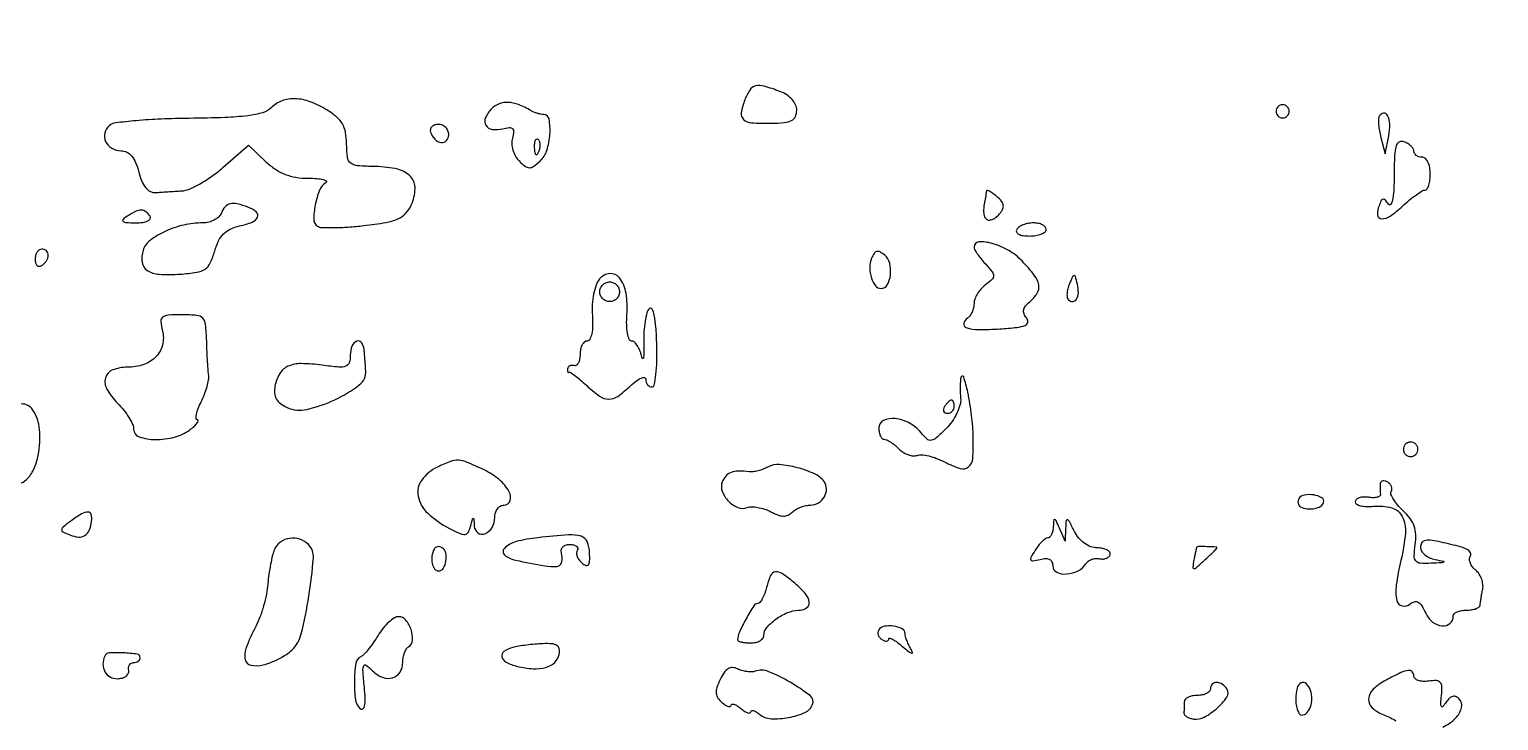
# Model space of a CAD drawing. Extents: x 0 to 5034, y 0 to 2560.
# Drawn here: x 3135.1 to 3358.9, y 132.2 to 237.5 of the extents above; entities that cross this region are included whole.
import ezdxf

# ---------------------------------------------------------------- set-up
doc = ezdxf.new("R2010")
doc.units = 0

msp = doc.modelspace()

# ---------------------------------------------------------------- linework, layer by layer
for points in [[(3281.43984, 268.629123, -0.000024), (3213.057955, 269.247686, -0.136967)], [(3107.5, 255.039431, 0.001389), (3134.596077, 254.653211, 0.000418), (3175.803125, 254.214768, 0.000419), (3222.029263, 253.800313, 0.000455), (3267, 253.475727, -0.000369), (3308.268845, 253.184947, -0.00061), (3343.128064, 252.871078, -0.000029), (3374.58002, 252.547698, -0.135154)], [(3375.823093, 252.19244, 0.000036), (3404.208547, 251.974827, 0.000678)], [(3350.385713, 131.178586, 0.093617), (3352.347326, 132.522627, 0.133584), (3353.258543, 134.122228, 0.263025), (3352.891039, 135.491641, 0.100991), (3352.40473, 135.819304, 0.161192), (3351.909435, 135.855013, 0.128843), (3351.410304, 135.57978, 0.054696), (3350.913609, 134.991641, -0.02619), (3350.407988, 134.318725, -0.493098), (3350.179835, 134.328355, -0.175232), (3350.076438, 134.708676, -0.008968), (3350.20525, 136, 0.03217), (3350.275583, 137.324783, 0.181504), (3350.023687, 137.973504, 0.205392), (3349.429635, 138.250397, 0.042321), (3348.25, 138.187142, -0.044738), (3347.388427, 138.14511, -0.070386), (3346.660937, 138.2784, -0.098531), (3346.173879, 138.556095, -0.217378), (3346, 138.937142, 0.180293), (3345.751752, 139.603219, 0.25455), (3345.170829, 139.821068, 0.076133), (3344.017318, 139.474694, 0.010279), (3341.75, 138.339355, 0.067326), (3339.806741, 136.954258, 0.190176), (3339.107565, 135.473875, 0.22832), (3339.658683, 134.108223, 0.094016), (3341.402861, 133.036932, -0.021984), (3342.362275, 132.623037, -0.023613), (3343.258369, 132.135288, -0.02402)]]:
    msp.add_lwpolyline(points, format="xyb")
for points in [[(3244.085189, 226.75, 0.047859), (3243.549878, 224.782906, 0.256448), (3243.899412, 223.769141, 0.168929), (3245.099347, 223.258989, 0.020278), (3248.020107, 223.180841, 0.018354), (3250.10482, 223.286217, 0.092957), (3251.221015, 223.598248, 0.173168), (3251.793143, 224.188407, 0.107145), (3252, 225.142635, 0.108096), (3251.817527, 225.976809, 0.074275), (3251.285842, 226.790127, 0.065778), (3250.464807, 227.498924, 0.054422), (3249.4349, 228.024751, 0.020891), (3247.023906, 228.827867, 0.129134), (3245.72927, 228.85755, 0.19021), (3244.849485, 228.242846, 0.055976)], [(3171.942954, 225.514383, -0.130648), (3170.685708, 224.785195, -0.034721), (3168.392498, 224.329078, -0.022878), (3164.914189, 224.046106, -0.006467), (3159.478668, 223.92383, 0.008224), (3155.186143, 223.812175, 0.011669), (3151.375257, 223.561092, 0.007854), (3148.226549, 223.229779, 0.143327), (3147.309441, 222.836334, 0.161552), (3146.602528, 221.710007, 0.169651), (3146.727663, 220.409842, 0.154156), (3147.662369, 219.381957, 0.132501), (3149.078397, 219, -0.118032), (3149.952327, 218.790782, -0.101957), (3150.691586, 218.201282, -0.07526), (3151.299582, 217.196545, -0.035114), (3151.784976, 215.75, 0.034264), (3152.255005, 214.341323, 0.072563), (3152.840751, 213.353933, 0.102106), (3153.531354, 212.787435, 0.140277), (3154.313568, 212.625, -0.002049), (3155.124247, 212.681749, -0.000919), (3156.190044, 212.75, -0.00091), (3157.31672, 212.818012, -0.001238), (3158.33339, 212.875, 0.089374), (3159.492019, 213.148477, 0.026331), (3161.131851, 213.966487, 0.025523), (3162.912567, 215.098849, 0.024924), (3164.58339, 216.415167), (3168.5, 219.830334), (3171.159096, 217.315167, 0.041865), (3172.587303, 216.174553, 0.053959), (3174.0739, 215.396047, 0.053511), (3175.702741, 214.949314, 0.040212), (3177.55631, 214.8, -0.016221), (3178.926918, 214.755523, -0.041935), (3179.904591, 214.609063, -0.124328), (3180.319198, 214.393262, -0.493837), (3180.301186, 214.15, 0.152713), (3179.328075, 212.966699, 0.047347), (3178.660246, 210.733043, 0.046447), (3178.430684, 208.513822, 0.262671), (3178.983528, 207.510181, 0.130182), (3179.666932, 207.302766, 0.011672), (3181.474456, 207.280323, 0.01457), (3183.664199, 207.368103, 0.010864), (3186.071853, 207.587639, 0.012941), (3189.408597, 208.052889, 0.061344), (3191.255692, 208.597967, 0.103785), (3192.41788, 209.421224, 0.080201), (3193.280554, 210.716403, 0.096508), (3193.872943, 213.189482, 0.199184), (3193.202112, 215.024169, 0.151721), (3191.222865, 216.172945, 0.051631), (3187.885343, 216.580715, -0.01339), (3185.10457, 216.706441, -0.148452), (3184.077945, 217.100753, -0.198749), (3183.593485, 217.952902, -0.02724), (3183.44726, 220.035558, 0.041821), (3183.272525, 221.790821, 0.08608), (3182.794752, 223.08142, 0.084974), (3181.905513, 224.14614, 0.039934), (3180.44726, 225.199578, 0.045787), (3177.883589, 226.451484, 0.081619), (3175.588627, 226.916401, 0.100526), (3173.602798, 226.589041, 0.105802)], [(3205.519748, 225.376891, 0.093211), (3204.600457, 224.031759, 0.234847), (3204.655516, 222.878522, 0.238714), (3205.603728, 222.239378, 0.095342), (3207.211772, 222.345129, -0.035997), (3208.213792, 222.531418, -0.224022), (3208.695091, 222.367145, -0.230273), (3208.866413, 221.895553, -0.037914), (3208.687933, 220.914656, 0.080469), (3208.605909, 220.055535, 0.054986), (3208.777209, 219.088194, 0.054197), (3209.160483, 218.164762, 0.071043), (3209.707874, 217.434983, 0.032055), (3210.626749, 216.626936, 0.164016), (3211.260257, 216.408466, 0.157843), (3211.910661, 216.614054, 0.029085), (3212.903618, 217.412776, 0.133922), (3213.931931, 219.020721, 0.057856), (3214.408776, 221.539127, 0.064928), (3214.277986, 223.78661, 0.355487), (3213.412639, 224.515313, -0.047341), (3212.991336, 224.562436, -0.024001), (3212.474338, 224.696648, -0.023604), (3211.949641, 224.887692, -0.032404), (3211.5, 225.111121, 0.038349), (3209.599407, 226.027557, 0.08224), (3208.011646, 226.363524, 0.10653), (3206.672371, 226.136595, 0.101671)], [(3325, 225, 0.099038), (3325.076342, 224.618362, 0.097945), (3325.29375, 224.29375, 0.097945), (3325.618362, 224.076342, 0.099038), (3326, 224, 0.099038), (3326.381638, 224.076342, 0.097945), (3326.70625, 224.29375, 0.097945), (3326.923658, 224.618362, 0.099038), (3327, 225, 0.099038), (3326.923658, 225.381638, 0.097945), (3326.70625, 225.70625, 0.097945), (3326.381638, 225.923658, 0.099038), (3326, 226, 0.099038), (3325.618362, 225.923658, 0.097945), (3325.29375, 225.70625, 0.097945), (3325.076342, 225.381638, 0.099038)], [(3340.726624, 224.266312, 0.118028), (3340.607646, 223.815257, 0.024565), (3340.629243, 222.990729, 0.024518), (3340.751401, 222.013306, 0.021005), (3340.97307, 221), (3341.631089, 218.5), (3342.181435, 221.273867, 0.056098), (3342.328109, 223.020444, 0.106454), (3341.993624, 224.384863, 0.322213), (3341.379659, 224.71619, 0.241902)], [(3196.229167, 221.8125, 0.113253), (3196.877068, 220.749304, 0.165501), (3197.846361, 220.257027, 0.244413), (3198.653027, 220.540134, 0.190724), (3199, 221.416667, 0.099038), (3198.879125, 222.020927, 0.097945), (3198.534896, 222.534896, 0.097945), (3198.020927, 222.879125, 0.099038), (3197.416667, 223, 0.077096), (3196.841384, 222.910766, 0.119977), (3196.414714, 222.651172, 0.144529), (3196.204183, 222.264262, 0.134046)], [(3212.683114, 218.8125, -0.054073), (3212.461564, 218.395823, -0.470617), (3212.279315, 218.37858, -0.168741), (3212.137993, 218.670344, -0.018894), (3212.078947, 219.416667, -0.028489), (3212.089945, 220.112848, -0.077125), (3212.200665, 220.592839, -0.208169), (3212.385309, 220.77538, -0.296942), (3212.604167, 220.729167, -0.126455), (3212.797407, 220.402231, -0.060344), (3212.876576, 219.916927, -0.05415), (3212.839148, 219.359369, -0.051402)], [(3342.984687, 215.218615, -0.01107), (3342.927408, 212.911033, -0.036742), (3342.745153, 211.404711, -0.126835), (3342.461285, 210.811283, -0.507373), (3342.123851, 210.833846, 0.032626), (3341.656348, 211.474765, 0.262141), (3341.327558, 211.599506, 0.239924), (3341.029144, 211.385981, 0.028099), (3340.682837, 210.615871, 0.106837), (3340.464954, 209.207986, 0.391927), (3341.059372, 208.638002, 0.157252), (3342.395921, 209.043532, 0.035298), (3344.274283, 210.55351, -0.013875), (3345.342693, 211.490431, -0.018224), (3346.370806, 212.281344, -0.015881), (3347.257749, 212.872028, -0.139843), (3347.706356, 213, 0.262318), (3348.011659, 213.17201, 0.059381), (3348.266867, 213.734375, 0.046803), (3348.442311, 214.542212, 0.030088), (3348.5, 215.5, 0.048028), (3348.407883, 216.456773, 0.068025), (3348.132812, 217.265625, 0.088204), (3347.727353, 217.810654, 0.191087), (3347.25, 218, -0.069729), (3346.77226, 218.06695, -0.085675), (3346.367188, 218.262322, -0.100077), (3346.096356, 218.552472, -0.138752), (3346, 218.893011, 0.13875), (3345.891374, 219.276919, 0.061199), (3345.559375, 219.692784, 0.053891), (3345.073796, 220.075237, 0.048303), (3344.5, 220.361626, 0.220247), (3343.767524, 220.312356, 0.198427), (3343.287814, 219.717065, 0.062053), (3343.04733, 218.250952, 0.008989)], [(3280.923489, 212.872445, 0.009389), (3280.550245, 210.865026, 0.044292), (3280.460752, 209.697932, 0.088127), (3280.598839, 208.971289, 0.164877), (3280.97576, 208.514981, 0.167606), (3281.364575, 208.427443, 0.077973), (3281.86974, 208.565244, 0.06403), (3282.409336, 208.895942, 0.050133), (3282.899024, 209.378332, 0.06121), (3283.360527, 210.097617, 0.149907), (3283.453866, 210.712748, 0.136429), (3283.187331, 211.312502, 0.047209), (3282.512331, 211.989766, 0.016104), (3281.926576, 212.444861, 0.030315), (3281.421772, 212.766791, 0.037664), (3281.045648, 212.94011, 0.460042)], [(3164.361626, 209.5, -0.113544), (3163.975295, 208.926145, -0.065897), (3163.295993, 208.440625, -0.060565), (3162.443089, 208.111815, -0.061823), (3161.542234, 208, 0.056766), (3158.643322, 207.669819, 0.051077), (3155.782093, 206.693341, 0.055182), (3153.502642, 205.323245, 0.154208), (3152.441523, 203.815756, 0.112178), (3152.287186, 201.980733, 0.218235), (3153.06318, 200.768061, 0.128845), (3154.908658, 200.165609, 0.032834), (3158.082059, 200.185864, 0.019999), (3160.609104, 200.470136, 0.109518), (3161.882123, 200.964159, 0.138143), (3162.677485, 201.893448, 0.038919), (3163.347988, 203.699112, -0.042111), (3163.936808, 205.254354, -0.083462), (3164.693007, 206.330259, -0.089524), (3165.720537, 207.053094, -0.054623), (3167.130066, 207.528567, 0.038052), (3169.077816, 208.11462, 0.197472), (3169.876685, 208.87127, 0.340953), (3169.687844, 209.661475, 0.078316), (3168.418213, 210.393011, 0.032468), (3166.79102, 210.899026, 0.113803), (3165.700268, 210.909878, 0.161468), (3164.93321, 210.453354, 0.087059)], [(3150, 209, 0.046037), (3149.383675, 208.515969, 0.464355), (3149.399832, 208.229858, 0.149908), (3149.883843, 208.054644, 0.01107), (3151.309017, 208.015313, 0.031127), (3152.383981, 208.076417, 0.075986), (3153.146166, 208.28793, 0.157247), (3153.505627, 208.612423, 0.27625), (3153.5, 209, 0.088664), (3152.881504, 209.690509, 0.167411), (3152.182719, 209.931224, 0.113655), (3151.285896, 209.724699, 0.030273)], [(3285.5, 207, 0.253782), (3285.478234, 206.615199, 0.1651), (3285.794783, 206.287316, 0.083483), (3286.479336, 206.068671, 0.035659), (3287.440983, 206, 0.037227), (3288.420991, 206.073066, 0.055981), (3289.248289, 206.29375, 0.073461), (3289.813779, 206.616918, 0.230178), (3290, 207, 0.186414), (3289.852535, 207.381787, 0.089706), (3289.429836, 207.70625, 0.069539), (3288.801778, 207.926216, 0.049547), (3288.059017, 208, 0.046881), (3287.270704, 207.925923, 0.046318), (3286.50665, 207.70625, 0.050262), (3285.876024, 207.383556, 0.111412)], [(3136, 202.440983, 0.066118), (3136.073267, 201.889346, 0.138808), (3136.29375, 201.521475, 0.191142), (3136.620352, 201.392057, 0.139169), (3137, 201.5, 0.06081), (3137.382515, 201.806203, 0.051032), (3137.70625, 202.2129, 0.053229), (3137.926698, 202.653442, 0.089642), (3138, 203.059017, 0.105429), (3137.923444, 203.418051, 0.099231), (3137.70625, 203.723586, 0.096318), (3137.381732, 203.928382, 0.092995), (3137, 204, 0.153634), (3136.618621, 203.879982, 0.097988), (3136.29375, 203.542039, 0.080552), (3136.074545, 203.037096, 0.062283)], [(3263.404844, 202.612624, 0.090488), (3263.129737, 201.150035, 0.077517), (3263.363097, 199.598476, 0.092193), (3263.990882, 198.415457, 0.228626), (3264.851984, 198, 0.274199), (3265.784464, 198.552943, 0.098085), (3266.26696, 200.086782, 0.085572), (3266.157217, 201.868828, 0.162878), (3265.408599, 203.075856, 0.043888), (3264.689843, 203.572881, 0.188298), (3264.184126, 203.646752, 0.197918), (3263.778146, 203.358158, 0.048946)], [(3279, 204.328741, 0.12964), (3279.097386, 203.959453, 0.018739), (3279.510163, 203.29094, 0.020195), (3280.071725, 202.522381, 0.016042), (3280.736725, 201.738422, -0.016816), (3281.7596, 200.52878, -0.168649), (3281.973449, 199.912805, -0.210016), (3281.733827, 199.367482, -0.027856), (3280.736725, 198.549439, 0.052776), (3280.072285, 197.946602, 0.045364), (3279.510163, 197.188213, 0.047639), (3279.125806, 196.396532, 0.08943), (3279, 195.698774, -0.057689), (3278.92461, 195.047528, -0.050224), (3278.701458, 194.397868, -0.052902), (3278.372908, 193.84593, -0.093921), (3277.983688, 193.489919, 0.211137), (3277.439017, 192.695583, 0.37534), (3277.815173, 192.058332, 0.078693), (3279.710056, 191.747955, 0.018298), (3282.944346, 191.849218, 0.010023), (3285.543973, 192.078413, 0.067384), (3286.798364, 192.388773, 0.25508), (3287.184027, 192.852101, 0.22556), (3287.02777, 193.466539, -0.075053), (3286.630767, 194.124507, -0.14433), (3286.565926, 194.731654, -0.125297), (3286.842694, 195.335798, -0.04984), (3287.487669, 195.989766, 0.081655), (3288.619946, 197.293518, 0.186951), (3288.852392, 198.552744, 0.119437), (3288.181517, 200.03569, 0.025353), (3286.312909, 202.195281, 0.070992), (3284.280275, 203.789391, 0.059937), (3281.76456, 204.863686, 0.084068), (3279.733054, 205.100648, 0.399173)], [(3221.958952, 199.45054, 0.088262), (3221.438253, 198.534029, 0.036786), (3221.061622, 197.157373, 0.034094), (3220.859045, 195.549744, 0.032328), (3220.871324, 193.900352, -0.023195), (3220.911601, 192.333176, -0.045118), (3220.773259, 191.090419, -0.063199), (3220.491067, 190.259153, -0.286824), (3220.076469, 190, 0.179656), (3219.665617, 189.847452, 0.091754), (3219.316213, 189.4125, 0.071756), (3219.079576, 188.765233, 0.051855), (3219, 188, -0.04364), (3218.934584, 187.251937, -0.075282), (3218.735625, 186.660937, -0.114046), (3218.442282, 186.314164, -0.232169), (3218.1, 186.25, 0.080654), (3217.748692, 186.288796, 0.103536), (3217.435, 186.20625, 0.117405), (3217.20824, 186.016263, 0.127463), (3217.1, 185.75, 0.029569), (3217.079996, 185.478068, 0.087284), (3217.109707, 185.29375, 0.247688), (3217.180616, 185.227526, 0.257003), (3217.27347, 185.25, -0.346866), (3217.473085, 185.264564, -0.011164), (3218.176041, 184.765625, -0.017118), (3219.016444, 184.09458, -0.010495), (3219.962031, 183.25, 0.031488), (3221.977651, 181.596343, 0.154425), (3223.359655, 181.141909, 0.158834), (3224.729398, 181.5713, 0.033856), (3226.685549, 183.174314, -0.025514), (3227.575239, 183.928526, -0.061154), (3228.32013, 184.364969, -0.145853), (3228.792336, 184.421034, -0.364833), (3229, 184.174314, 0.078096), (3229.070498, 183.725713, 0.090379), (3229.27458, 183.344955, 0.100781), (3229.578251, 183.090408, 0.124827), (3229.934739, 183, 0.359378), (3230.294355, 183.296811, 0.018675), (3230.540631, 184.889323, 0.02256), (3230.688258, 186.96587, 0.013645), (3230.684739, 189.431738, 0.010712), (3230.548957, 192.137656, 0.033594), (3230.297369, 193.939608, 0.075439), (3229.954662, 194.859901, 0.495304), (3229.538491, 194.920228, 0.133436), (3229.173028, 194.296028, 0.02597), (3228.895412, 193.009004, 0.025921), (3228.723148, 191.43035, 0.021442), (3228.699491, 189.738491, -0.00801), (3228.719019, 188.221959, -0.043779), (3228.644851, 187.405994, -0.665335), (3228.505636, 187.375084, -0.101524), (3228.341449, 187.75, 0.040388), (3228.083391, 188.611159, 0.053114), (3227.706278, 189.339063, 0.064094), (3227.274589, 189.839123, 0.184718), (3226.85398, 190, -0.310571), (3226.48194, 190.255759, -0.047226), (3226.226525, 191.171841, -0.038936), (3226.097361, 192.463175, -0.023489), (3226.136002, 194.001815, 0.057204), (3225.996784, 197.298373, 0.125035), (3225.006898, 199.605704, 0.253868), (3223.530152, 200.264323, 0.202803)], [(3293.53122, 198.706872, 0.039133), (3293.279379, 197.974682, 0.047311), (3293.164712, 197.257311, 0.054202), (3293.191425, 196.65536, 0.159521), (3293.376461, 196.290205, 0.206458), (3294.050147, 196.022529, 0.260893), (3294.61589, 196.361192, 0.127442), (3294.887973, 197.354068, 0.061787), (3294.743156, 198.671731, 0.007526), (3294.447586, 199.839331, 0.331063), (3294.260685, 199.986918, 0.299388), (3294.048268, 199.855863, 0.006675)], [(3225, 197.5, -0.099038), (3224.885486, 196.927543, -0.097945), (3224.559375, 196.440625, -0.097945), (3224.072457, 196.114514, -0.099038), (3223.5, 196, -0.099038), (3222.927543, 196.114514, -0.097945), (3222.440625, 196.440625, -0.097945), (3222.114514, 196.927543, -0.099038), (3222, 197.5, -0.099038), (3222.114514, 198.072457, -0.097945), (3222.440625, 198.559375, -0.097945), (3222.927543, 198.885486, -0.099038), (3223.5, 199, -0.099038), (3224.072457, 198.885486, -0.097945), (3224.559375, 198.559375, -0.097945), (3224.885486, 198.072457, -0.099038)], [(3155.392491, 191.572328, -0.120378), (3155.405982, 189.4316, -0.13389), (3154.418301, 187.621495, -0.118955), (3152.533458, 186.41787, -0.083067), (3150.03556, 186, 0.091176), (3147.788004, 185.586717, 0.23895), (3146.715358, 184.40723, 0.199405), (3146.935512, 182.651739, 0.066848), (3148.535287, 180.555622, -0.028434), (3149.478579, 179.498478, -0.030158), (3150.27599, 178.360941, -0.031623), (3150.836215, 177.305223, -0.106562), (3151, 176.545455, 0.323192), (3151.829008, 175.396886, 0.078005), (3154.282093, 174.989119, 0.065163), (3157.238281, 175.348918, 0.099402), (3159.55887, 176.468197, 0.019023), (3160.251875, 177.035053, 0.046688), (3160.701937, 177.514453, 0.120464), (3160.840149, 177.823313, 0.455844), (3160.72432, 177.968197, -0.390655), (3160.51999, 178.172702, -0.06016), (3160.570193, 178.79847, -0.041313), (3160.830052, 179.692688, -0.022028), (3161.288887, 180.75, 0.021161), (3161.787938, 181.894548, 0.022191), (3162.179751, 183.059375, 0.02253), (3162.426528, 184.089836, 0.085334), (3162.439567, 184.75, -0.019176), (3162.358552, 185.469291, -0.003491), (3162.268967, 186.807813, -0.003753), (3162.186765, 188.376932, -0.003398), (3162.125, 190, 0.016616), (3161.962707, 192.513924, 0.164778), (3161.533405, 193.464209, 0.185034), (3160.637982, 193.901095, 0.022004), (3158.391592, 194, 0.014759), (3156.242772, 193.936559, 0.156626), (3155.436395, 193.624019, 0.248614), (3155.159, 192.973298, 0.040401)], [(3184, 187.864076, -0.072261), (3183.83194, 186.707272, -0.237881), (3183.318476, 186.162283, -0.110219), (3182.257195, 186.025109, -0.011302), (3179.727589, 186.313751, 0.030579), (3176.519166, 186.555082, 0.107879), (3174.50467, 186.144649, 0.155035), (3173.254309, 185.04015, 0.087569), (3172.525564, 183.132745, 0.066012), (3172.462481, 182.054141, 0.110656), (3172.724294, 181.188895, 0.104075), (3173.34549, 180.482982, 0.053605), (3174.362897, 179.880514, 0.165047), (3177.359353, 179.578714, 0.052901), (3181.645979, 181.05882, 0.053122), (3185.367713, 183.311628, 0.253229), (3186.356299, 185.5, 0.0007), (3186.293497, 186.357292, 0.000562), (3186.223585, 187.279687, 0.000567), (3186.157029, 188.132264, 0.001448), (3186.106299, 188.75, 0.142595), (3185.715309, 189.763725, 0.341839), (3184.984155, 189.958721, 0.201961), (3184.256587, 189.214511, 0.094159)], [(3277.007624, 184.5, 0.040723), (3276.930803, 183.969184, 0.011726), (3276.898538, 183.139594, 0.011713), (3276.906064, 182.199017, 0.012221), (3276.957849, 181.273086, -0.089815), (3276.856229, 180.248296, -0.042156), (3276.382579, 178.998475, -0.039962), (3275.648766, 177.735639, -0.044811), (3274.747794, 176.656885, -0.013233), (3273.244603, 175.23122, -0.143327), (3272.498516, 174.872881, -0.227873), (3271.845367, 175.064276, -0.038995), (3270.929254, 176.02873, 0.09879), (3269.168089, 177.488537, 0.096109), (3266.964378, 178.178776, 0.141612), (3265.225093, 177.881208, 0.285861), (3264.510946, 176.75, 0.043067), (3264.564336, 176.082587, 0.064732), (3264.734019, 175.524554, 0.087045), (3264.986406, 175.154152, 0.214304), (3265.285714, 175.035714, -0.124289), (3265.685039, 174.953982, -0.029959), (3266.27926, 174.622303, -0.028925), (3266.935309, 174.147143, -0.025189), (3267.564653, 173.578204, 0.054933), (3268.231391, 173.043826, 0.05525), (3268.997244, 172.668667, 0.060689), (3269.742699, 172.498925, 0.117807), (3270.344691, 172.578776, -0.117099), (3271.03081, 172.670761, -0.033674), (3272.094375, 172.491269, -0.031889), (3273.303703, 172.119473, -0.029147), (3274.494051, 171.587464, 0.041158), (3276.898408, 170.581363, 0.260003), (3278.154012, 170.828968, 0.201137), (3278.809602, 172.118383, 0.025411), (3278.881685, 175.309017, 0.023707), (3278.628013, 178.65683, 0.019531), (3278.049931, 182.191996, 0.030546), (3277.424964, 184.520501, 0.757516)], [(3131.979372, 179.475145, 0.166727), (3131.391727, 177.924801, 0.023592), (3131.444628, 174.463369, 0.026963), (3131.854899, 170.953757, 0.090921), (3132.647378, 168.793674, 0.293977), (3133.552277, 168.338582, 0.171924), (3134.687924, 168.882105, 0.090714), (3135.785495, 170.476268, 0.059215), (3136.455218, 172.612982, 0.065659), (3136.66809, 176.528292, 0.125945), (3135.663192, 179.487308, 0.260322), (3133.905497, 180.410219, 0.216342)], [(3274.5, 180, 0.082592), (3274.343488, 179.6179, 0.161196), (3274.3746, 179.29375, 0.182303), (3274.586039, 179.078288, 0.108972), (3274.940983, 179, 0.093332), (3275.345238, 179.076123, 0.09642), (3275.688914, 179.29375, 0.099167), (3275.918938, 179.618444, 0.105053), (3276, 180, 0.042167), (3275.967655, 180.382849, 0.061769), (3275.870461, 180.70625, 0.081139), (3275.727648, 180.92554, 0.210953), (3275.559017, 181, 0.151918), (3275.34829, 180.934461, 0.038439), (3275.066025, 180.70625, 0.035638), (3274.768994, 180.382774, 0.029505)], [(3344.552786, 174.08541, 0.099038), (3344.401684, 173.679226, 0.097945), (3344.417584, 173.244476, 0.097945), (3344.597789, 172.848514, 0.099038), (3344.91459, 172.552786, 0.099038), (3345.320774, 172.401684, 0.097945), (3345.755524, 172.417584, 0.097945), (3346.151486, 172.597789, 0.099038), (3346.447214, 172.91459, 0.099038), (3346.598316, 173.320774, 0.097945), (3346.582416, 173.755524, 0.097945), (3346.402211, 174.151486, 0.099038), (3346.08541, 174.447214, 0.099038), (3345.679226, 174.598316, 0.097945), (3345.244476, 174.582416, 0.097945), (3344.848514, 174.402211, 0.099038)], [(3197.272002, 170.789323, 0.120848), (3194.890337, 168.822883, 0.211544), (3194.334517, 166.373394, 0.159171), (3195.788573, 163.770842, 0.067189), (3199.105986, 161.445192, 0.013517), (3200.73502, 160.657844, 0.13109), (3201.485342, 160.534839, 0.250526), (3201.955539, 160.849085, 0.058736), (3202.312818, 161.761129, -0.002205), (3202.616497, 162.900698, -0.328757), (3202.717031, 162.980461, -0.401966), (3202.80255, 162.904089, -0.002513), (3202.883999, 161.781385, 0.219392), (3203.439283, 160.763335, 0.266489), (3204.502138, 160.636634, 0.161709), (3205.59292, 161.598872, 0.13259), (3206, 163.106989, -0.072651), (3206.105665, 163.83036, -0.087439), (3206.413124, 164.443928, -0.100493), (3206.870066, 164.854106, -0.133588), (3207.40638, 165, 0.323159), (3208.335705, 165.670679, 0.211581), (3208.203109, 167.04077, 0.09025), (3206.668939, 168.886409, 0.063162), (3204.38816, 170.351942, 0.011611), (3201.800562, 171.512927, 0.084486), (3200.479917, 171.822088, 0.105519), (3199.256266, 171.638561, 0.022636)], [(3247.639084, 170.817897, -0.035307), (3246.924917, 170.482012, -0.029023), (3246.12259, 170.224114, -0.029957), (3245.354704, 170.07398, -0.065819), (3244.757416, 170.072943, 0.033466), (3243.131392, 170.1752, 0.08909), (3241.991837, 169.965701, 0.119962), (3241.199152, 169.425364, 0.092084), (3240.649478, 168.528939, 0.183737), (3240.645202, 167.097537, 0.103099), (3241.590553, 165.609278, 0.104065), (3243.04324, 164.632334, 0.190003), (3244.450798, 164.619493, -0.095281), (3245.139729, 164.742311, -0.040545), (3246.076539, 164.65341, -0.038201), (3247.090068, 164.392427, -0.040775), (3248.029219, 163.984363, 0.033843), (3249.111358, 163.496252, 0.08334), (3249.964669, 163.332337, 0.1103), (3250.673813, 163.473305, 0.092628), (3251.307359, 163.907359, -0.063878), (3251.849124, 164.325933, -0.039129), (3252.576359, 164.679037, -0.038676), (3253.364705, 164.919867, -0.054848), (3254.093011, 165, 0.136034), (3255.308609, 165.336961, 0.127733), (3256.21195, 166.257649, 0.133798), (3256.527906, 167.465849, 0.155176), (3256.15748, 168.590684, 0.131447), (3254.712932, 169.766917, 0.041585), (3252.067828, 170.699187, 0.041122), (3249.334701, 171.178302, 0.15153)], [(3340.881579, 168.309017, 0.024983), (3340.846281, 167.940102, 0.014774), (3340.839254, 167.497767, 0.014764), (3340.858398, 167.054721, 0.024461), (3340.903786, 166.68338, -0.265874), (3340.799882, 166.398016, -0.109438), (3340.422431, 166.199649, -0.068552), (3339.815288, 166.120905, -0.037745), (3339.067655, 166.18338, 0.047272), (3338.309329, 166.232244, 0.073522), (3337.665512, 166.117147, 0.102023), (3337.231728, 165.864714, 0.207799), (3337.070277, 165.51329, 0.26863), (3337.266872, 165.156802, 0.074687), (3337.879682, 164.902855, 0.054029), (3338.781347, 164.779646, 0.033103), (3339.854651, 164.820806, -0.094584), (3342.614066, 164.588201, -0.210527), (3344.209792, 163.277357, -0.14016), (3344.698501, 160.730734, -0.036652), (3344.0198, 156.582535, 0.023911), (3343.310767, 152.848191, 0.087579), (3343.394448, 150.450721, 0.295128), (3344.199791, 149.642421, 0.230452), (3345.432074, 149.943626, -0.107653), (3346.083019, 150.281063, -0.204072), (3346.657657, 150.200757, -0.121344), (3347.20894, 149.652137, -0.029705), (3347.812626, 148.511896, 0.11845), (3348.850282, 147.184036, 0.144818), (3350.305453, 146.596006, 0.208175), (3351.493358, 146.981888, 0.214769), (3352, 148.106989, -0.208972), (3352.149216, 148.448422, -0.081888), (3352.5875, 148.737678, -0.06238), (3353.234328, 148.934472, -0.042713), (3354, 149, 0.035529), (3354.771432, 149.054885, 0.051182), (3355.434975, 149.220313, 0.063962), (3355.905789, 149.462053, 0.220218), (3356.076511, 149.75, -0.012191), (3356.12705, 150.148833, -0.003256), (3356.227072, 150.780917, -0.003299), (3356.350207, 151.498036, -0.0034), (3356.481615, 152.206312, 0.080128), (3356.504021, 152.944784, 0.056726), (3356.304169, 153.751262, 0.056222), (3355.924962, 154.500431, 0.074431), (3355.416115, 155.069619, -0.054743), (3354.923935, 155.578522, -0.067562), (3354.593795, 156.149287, -0.080957), (3354.467919, 156.691982, -0.156235), (3354.574393, 157.12037, 0.251772), (3354.611665, 157.73791, 0.174324), (3354.110094, 158.246765, 0.051251), (3352.74839, 158.736147, 0.006723), (3349.75, 159.435529, 0.026256), (3348.435314, 159.652025, 0.102726), (3347.620373, 159.575176, 0.188088), (3347.170308, 159.218179, 0.132868), (3347, 158.588603, 0.140968), (3347.168702, 158.002125, 0.078615), (3347.660937, 157.437591, 0.067869), (3348.389643, 156.97944, 0.058933), (3349.25, 156.705733, -0.005139), (3350.488226, 156.454014, -0.607098), (3350.522606, 156.329168, -0.174378), (3350.271933, 156.222303, -0.002544), (3348.636501, 156.136182, -0.026437), (3346.968023, 156.145092, -0.204866), (3346.285574, 156.485203, -0.191936), (3346.035133, 157.228331, -0.022885), (3346.211811, 158.989799, 0.047359), (3346.289807, 160.515381, 0.075786), (3346.037756, 161.792544, 0.074216), (3345.411309, 162.954964, 0.043566), (3344.35613, 164.135159, -0.027038), (3343.512683, 165.018068, -0.039283), (3342.87826, 165.888277, -0.044786), (3342.506968, 166.634082, -0.235721), (3342.547132, 167.076262, 0.128507), (3342.653992, 167.42422, 0.100727), (3342.591469, 167.815559, 0.089155), (3342.368049, 168.190791, 0.075729), (3342.016312, 168.489919, 0.063542), (3341.618629, 168.670699, 0.114962), (3341.263755, 168.695876, 0.159653), (3341.009193, 168.56505, 0.159864)], [(3328.487659, 165.980032, 0.086456), (3328.347192, 165.629461, 0.102024), (3328.345313, 165.272696, 0.11056), (3328.481778, 164.965717, 0.11748), (3328.733688, 164.754232, 0.085984), (3329.764165, 164.443417, 0.076224), (3330.8851, 164.477903, 0.087776), (3331.803236, 164.82141, 0.194412), (3332.25, 165.404671, 0.34024), (3331.96037, 166.116771, 0.094491), (3330.74709, 166.546191, 0.079865), (3329.313066, 166.535234, 0.215807)], [(3141.44113, 162.57142, 0.011097), (3140.255004, 161.657224, 0.20854), (3140.042273, 161.249374, 0.305128), (3140.237809, 160.910013, 0.021507), (3141.293128, 160.447882, 0.069147), (3142.608526, 160.137574, 0.165055), (3143.572476, 160.366906, 0.156731), (3144.229546, 161.148373, 0.060694), (3144.607127, 162.528944, 0.101518), (3144.549662, 163.542904, 0.33651), (3144.05517, 163.928768, 0.139811), (3143.079873, 163.664711, 0.02306)], [(3291.070285, 161.75, -0.041316), (3290.987648, 161.080038, -0.059428), (3290.797557, 160.514062, -0.07671), (3290.536385, 160.128899, -0.208393), (3290.240547, 160, 0.15919), (3289.871572, 159.879471, 0.035269), (3289.357324, 159.444591, 0.033275), (3288.808086, 158.833069, 0.026761), (3288.300297, 158.109245, 0.014052), (3287.664213, 157.023985, 0.256437), (3287.664217, 156.637037, 0.322295), (3287.978074, 156.487295, 0.019346), (3289.059751, 156.725876, -0.051473), (3289.920414, 156.858527, -0.137567), (3290.520259, 156.72228, -0.175042), (3290.874658, 156.324235, -0.09551), (3291, 155.674049, 0.295887), (3291.588526, 154.766606, 0.124463), (3293.086827, 154.505666, 0.095137), (3294.853185, 154.984888, 0.141583), (3296.032984, 156.053369, -0.094959), (3296.39723, 156.449949, -0.06977), (3296.922562, 156.736398, -0.067792), (3297.522916, 156.873497, -0.078879), (3298.106479, 156.833582, 0.06762), (3298.657239, 156.783494, 0.082999), (3299.1617, 156.890996, 0.097476), (3299.542464, 157.13501, 0.141158), (3299.741863, 157.478408, 0.235433), (3299.660451, 157.847976, 0.106303), (3299.264278, 158.168159, 0.071524), (3298.604426, 158.390569, 0.042386), (3297.776405, 158.471622, -0.086912), (3296.789814, 158.657523, -0.067372), (3295.825834, 159.176879, -0.062428), (3294.969301, 159.980293, -0.05574), (3294.299284, 161, 0.005442), (3293.524979, 162.484229, 0.183396), (3293.229103, 162.741805, 0.489265), (3293.026465, 162.615746, 0.015442), (3292.944457, 161.5), (3292.859429, 159.5), (3292, 161.5, 0.005675), (3291.489401, 162.652006, 0.223503), (3291.282091, 162.827495, 0.467319), (3291.131074, 162.721577, 0.011173)], [(3172.463527, 158.25, 0.039781), (3172.156522, 157.340634, 0.013739), (3171.855586, 155.985938, 0.013551), (3171.60442, 154.468349, 0.015315), (3171.447763, 153, -0.031116), (3171.23155, 151.441727, -0.019316), (3170.794772, 149.646875, -0.019357), (3170.224209, 147.902072, -0.032841), (3169.597385, 146.5, 0.028452), (3168.172323, 143.386026, 0.141206), (3167.997739, 141.488305, 0.304104), (3168.872835, 140.602391, 0.11222), (3170.716501, 140.643694, 0.033978), (3171.877962, 141.02066, 0.024172), (3173.122255, 141.59147, 0.024526), (3174.261539, 142.255141, 0.046756), (3175.091642, 142.912746, 0.142164), (3176.537502, 145.409241, 0.02159), (3177.690721, 151.117479, 0.018645), (3178.382198, 156.906411, 0.220208), (3177.621283, 158.978717, 0.116333), (3176.302145, 159.794352, 0.116144), (3174.756742, 159.93521, 0.121701), (3173.365282, 159.375295, 0.136057)], [(3212.577546, 160.029126, 0.035552), (3209.265223, 159.432696, 0.13608), (3207.462705, 158.401295, 0.444201), (3207.519388, 157.380519, 0.119799), (3209.178961, 156.597558, 0.005949), (3213.61802, 155.741706, 0.064754), (3215.433455, 155.652244, 0.26744), (3216.149677, 156.145121, 0.177115), (3216.246651, 157.164807, -0.059491), (3216.134474, 157.978867, -0.150001), (3216.29788, 158.547798, -0.169309), (3216.733981, 158.884786, -0.080789), (3217.442386, 159, -0.052731), (3218.045451, 158.936223, -0.1144), (3218.464835, 158.739534, -0.187625), (3218.636488, 158.448915, -0.180975), (3218.570027, 158.113307, 0.145273), (3218.456509, 157.695084, 0.083314), (3218.555882, 157.177613, 0.070974), (3218.846868, 156.642021, 0.059741), (3219.291414, 156.173111, 0.071425), (3219.90154, 155.798943, 0.34782), (3220.267022, 155.896935, 0.153616), (3220.455729, 156.439829, 0.018359), (3220.446678, 157.726763, 0.088778), (3220.064494, 159.429129, 0.22578), (3219.143287, 160.251464, 0.08974), (3217.251941, 160.452007, 0.00843)], [(3196.754232, 158.266312, 0.084697), (3196.436116, 157.221291, 0.082939), (3196.479003, 156.121909, 0.104464), (3196.84371, 155.288862, 0.234312), (3197.437328, 154.972506, 0.26629), (3198.162879, 155.360605, 0.1021), (3198.575922, 156.472687, 0.093314), (3198.533019, 157.735512, 0.201974), (3197.980032, 158.512341, 0.086456), (3197.629461, 158.652808, 0.102024), (3197.272696, 158.654687, 0.11056), (3196.965717, 158.518222, 0.11748)], [(3312.923489, 158.583333, 0.130461), (3312.885122, 158.510226, 0.00159), (3312.767321, 157.985041, 0.004607), (3312.638083, 157.373478, 0.002982), (3312.499294, 156.663615, 0.013514), (3312.316474, 155.531399, 0.435721), (3312.475838, 155.337824, 0.196426), (3312.82028, 155.454927, 0.004983), (3314.075805, 156.568603, 0.004762), (3314.813321, 157.248934, 0.007405), (3315.434768, 157.850836, 0.002905), (3315.953522, 158.374433, 0.196196), (3316, 158.488321, 0.400826), (3315.882633, 158.611205, 0.003762), (3314.519567, 158.66357, 0.004798), (3313.175168, 158.692179, 0.213072)], [(3247.410644, 152.5, -0.025832), (3247.117, 151.542451, -0.037158), (3246.752746, 150.734375, -0.041232), (3246.374574, 150.157401, -0.231031), (3246.052107, 150, 0.259424), (3245.45282, 149.666625, 0.013118), (3244.283453, 147.667388, 0.018461), (3243.255015, 145.623039, 0.107708), (3243, 144.452947, 0.308256), (3243.119811, 144.277075, 0.038025), (3243.5875, 144.133053, 0.034345), (3244.233454, 144.032747, 0.021351), (3245, 144, 0.055038), (3245.765078, 144.084472, 0.07465), (3246.4125, 144.334804, 0.094147), (3246.846824, 144.704896, 0.170972), (3247, 145.139757, -0.177277), (3247.436956, 146.333435, -0.059798), (3248.814515, 147.615546, -0.057721), (3250.580514, 148.614437, -0.095608), (3252.25, 148.968197, 0.13307), (3253.499195, 149.331139, 0.294375), (3253.913466, 150.186824, 0.14773), (3253.340893, 151.48626, 0.041813), (3251.75, 153.056438, 0.020769), (3249.777847, 154.567339, 0.187072), (3248.740986, 154.823644, 0.264551), (3248.013993, 154.276937, 0.040735)], [(3188.235302, 145.146525, -0.015538), (3187.504581, 144.02499, -0.018424), (3186.743966, 143.014779, -0.017499), (3186.0483, 142.21713, -0.101735), (3185.595221, 141.896525, 0.258968), (3184.832574, 140.895285, 0.033669), (3184.618873, 138.119341, 0.035189), (3184.790443, 135.302366, 0.189067), (3185.519891, 133.982541, 0.33989), (3185.912672, 133.968044, 0.193299), (3186.183553, 134.390172, 0.056821), (3186.265516, 135.47931, 0.014169), (3186.146252, 137.263596, -0.00518), (3185.927181, 139.843316, -0.137129), (3186.062256, 140.515875, -0.473072), (3186.43671, 140.598153, -0.029494), (3187.405301, 139.737556, 0.105174), (3188.910762, 138.760196, 0.162423), (3190.446794, 138.692247, 0.186645), (3191.57091, 139.541264, 0.139618), (3192, 141.047972, -0.045051), (3192.06709, 141.791064, -0.045469), (3192.266173, 142.507734, -0.049527), (3192.558441, 143.096449, -0.114863), (3192.90612, 143.441979, 0.248002), (3193.477583, 144.415017, 0.092804), (3193.24929, 146.032151, 0.090214), (3192.442415, 147.490829, 0.225088), (3191.36867, 148, 0.143619), (3190.713126, 147.807737, 0.042051), (3189.87154, 147.161792, 0.038459), (3189.002429, 146.238603, 0.033005)], [(3264.487659, 145.980032, 0.11997), (3264.367385, 145.61064, 0.100694), (3264.418751, 145.200977, 0.091961), (3264.634841, 144.813618, 0.08142), (3264.983688, 144.510081, 0.050384), (3265.373446, 144.320415, 0.109565), (3265.701458, 144.276214, 0.185085), (3265.914034, 144.378988, 0.190876), (3266, 144.595971, -0.486263), (3266.16407, 144.724785, -0.065591), (3266.637994, 144.540646, -0.037102), (3267.337726, 144.086438, -0.017526), (3268.171894, 143.404988, 0.011519), (3269.042721, 142.675976, 0.091298), (3269.504043, 142.428811, 0.593185), (3269.629446, 142.548244, 0.070775), (3269.437207, 143, -0.022953), (3269.089073, 143.64069, -0.021441), (3268.792436, 144.325122, -0.021982), (3268.582102, 144.955313, -0.065407), (3268.515313, 145.404671, 0.278582), (3268.058998, 146.131999, 0.081481), (3266.745886, 146.544669, 0.076789), (3265.304794, 146.528263, 0.216428)], [(3208.75, 143.310674, 0.083586), (3207.406498, 142.706838, 0.312207), (3207.083979, 141.890789, 0.22256), (3207.742152, 141.054612, 0.055073), (3209.420905, 140.430496, 0.045846), (3211.830025, 140.055849, 0.085626), (3213.786774, 140.268376, 0.119185), (3215.135098, 141.033718, 0.158052), (3215.811841, 142.261484, 0.091038), (3215.81907, 143.094532, 0.207952), (3215.4801, 143.60859, 0.127666), (3214.719443, 143.863894, 0.027739), (3213.323324, 143.883999, 0.011628), (3212.114173, 143.806121, 0.009285), (3210.815289, 143.667734, 0.009408), (3209.617224, 143.494589, 0.023321)], [(3146.589643, 142, 0.102852), (3146.325491, 140.751348, 0.127849), (3146.619095, 139.605443, 0.139974), (3147.403578, 138.817634, 0.133814), (3148.5, 138.545455, 0.059618), (3149.246606, 138.652053, 0.090076), (3149.839062, 138.931392, 0.119215), (3150.186952, 139.333497, 0.171803), (3150.25, 139.795455, -0.080873), (3150.230091, 140.255527, -0.11013), (3150.367188, 140.646165, -0.126343), (3150.63877, 140.905607, -0.128497), (3151, 141, 0.073375), (3151.382111, 141.056379, 0.087856), (3151.70625, 141.220313, 0.100566), (3151.922937, 141.46399, 0.13236), (3152, 141.75, 0.371248), (3151.544449, 142.278979, 0.025684), (3149.427536, 142.486101, 0.025863), (3147.271986, 142.474161, 0.282172)], [(3240.341052, 138.442938, 0.0307), (3239.844372, 137.197803, 0.098794), (3239.737012, 136.316533, 0.129575), (3239.985091, 135.600307, 0.071854), (3240.609128, 134.909432, 0.030234), (3241.143599, 134.517876, 0.071506), (3241.591431, 134.313004, 0.161024), (3241.876079, 134.322407, 0.314402), (3242, 134.5, -0.341777), (3242.132287, 134.670922, -0.144806), (3242.440625, 134.660392, -0.064878), (3242.92363, 134.426283, -0.027963), (3243.5, 134, 0.027963), (3244.07637, 133.573717, 0.064878), (3244.559375, 133.339608, 0.144806), (3244.867713, 133.329078, 0.341777), (3245, 133.5, -0.305402), (3245.121146, 133.679839, -0.16627), (3245.398572, 133.695293, -0.073832), (3245.835438, 133.499532, -0.031023), (3246.35684, 133.118813, 0.162838), (3248.078578, 132.451246, 0.057593), (3250.751674, 132.633345, 0.057925), (3253.25598, 133.404716, 0.200075), (3254.403303, 134.608608, 0.331487), (3254.021127, 135.969543, 0.032342), (3251.008096, 137.99651, 0.034336), (3247.662767, 139.649299, 0.18609), (3245.6753, 139.693561, -0.078877), (3245.115628, 139.586925, -0.04028), (3244.399309, 139.622532, -0.038737), (3243.649551, 139.780472, -0.046899), (3242.981924, 140.046189, 0.106825), (3242.228593, 140.246325, 0.149204), (3241.557402, 140.075374, 0.107053), (3240.940309, 139.490135, 0.039435)], [(3315, 137, -0.191087), (3314.848523, 136.618118, -0.088204), (3314.4125, 136.29375, -0.068025), (3313.765418, 136.073693, -0.048028), (3313, 136, 0.048028), (3312.234582, 135.926307, 0.068025), (3311.5875, 135.70625, 0.088204), (3311.151477, 135.381882, 0.191087), (3311, 135, -0.002316), (3310.997994, 134.566843, -0.001757), (3310.991924, 134.091848, -0.001776), (3310.983078, 133.646178, -0.004146), (3310.972506, 133.312672, 0.19181), (3311.070936, 133.03356, 0.074307), (3311.38898, 132.763272, 0.059303), (3311.862981, 132.541513, 0.043377), (3312.428899, 132.407556, 0.161298), (3314.069448, 132.696118, 0.058309), (3316.033327, 134.06999, 0.061185), (3317.505178, 135.742548, 0.296511), (3317.5328, 136.946928, 0.104297), (3316.824383, 137.690165, 0.146175), (3315.956661, 137.969311, 0.207903), (3315.281348, 137.692498, 0.195385)], [(3328, 135.5, 0.034869), (3328.066859, 134.542463, 0.053056), (3328.269271, 133.734375, 0.069203), (3328.56511, 133.179239, 0.240212), (3328.916667, 133, 0.209296), (3329.681601, 133.334864, 0.101579), (3330.244098, 134.266768, 0.084394), (3330.462174, 135.520578, 0.089289), (3330.245704, 136.75, 0.104278), (3329.586255, 137.801368, 0.339929), (3328.824358, 137.914523, 0.207133), (3328.197387, 137.097267, 0.061555)]]:
    msp.add_lwpolyline(points, format="xyb", close=True)

doc.saveas('drawing.dxf')
